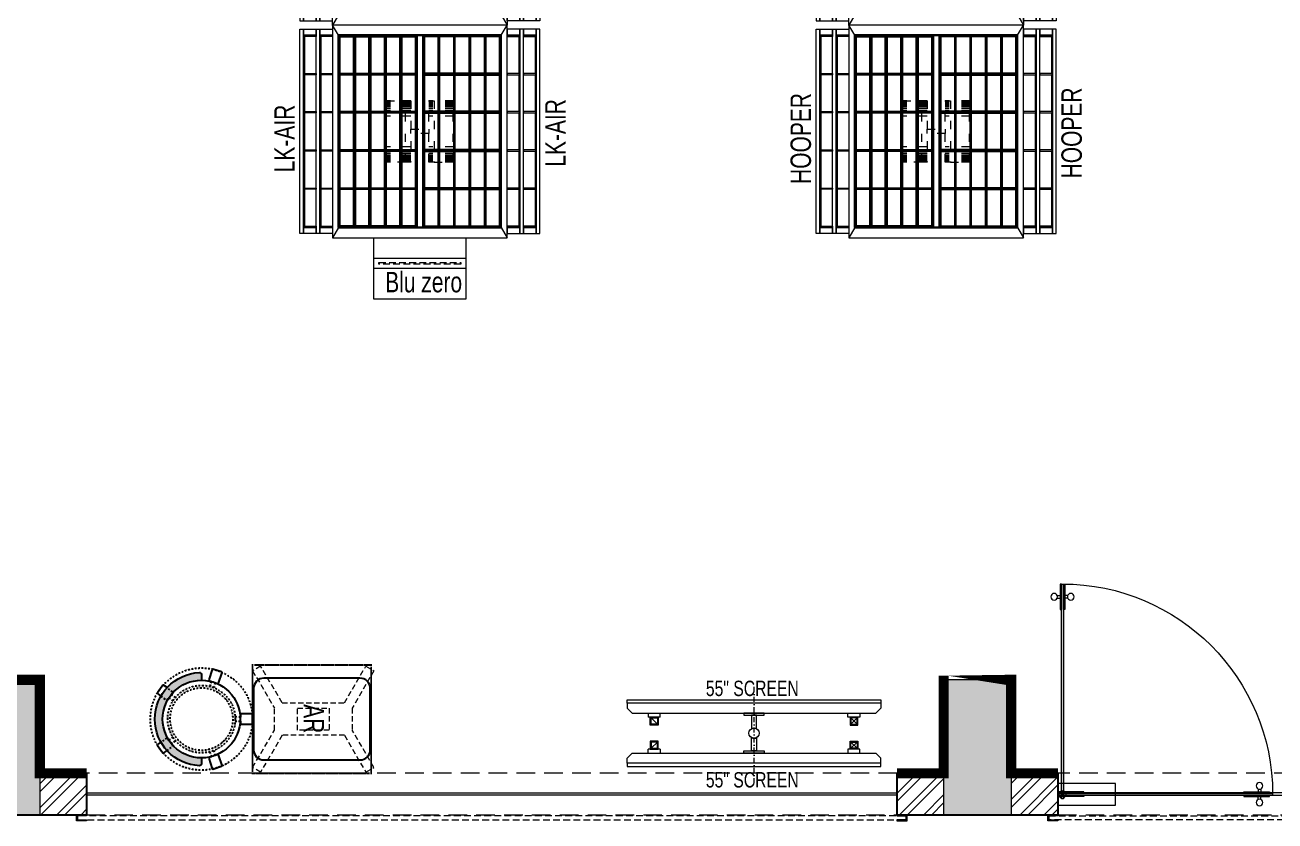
# Model space of a CAD drawing. Header units: feet. Extents: x 2963186 to 2977669, y -5470406 to -5462756.
# Drawn here: x 2968067 to 2974179, y -5470406 to -5466514 of the extents above; entities that cross this region are included whole.
import ezdxf

# ---------------------------------------------------------------- set-up
doc = ezdxf.new("R2010")
doc.units = ezdxf.units.FT
doc.header["$LTSCALE"] = 33
doc.header["$MEASUREMENT"] = 0
for name, pattern in [('a_p6_plan_L18$0$HIDDEN', [0.375, 0.25, -0.125]), ('ACAD_ISO03W100', [30, 12, -18]), ('D10_DASHED', [0.75, 0.5, -0.25]), ('DASHDOT2', [0.5, 0.25, -0.125, 0, -0.125]), ('DOT', [0.25, 0, -0.25]), ('HIDDEN2', [4.7624999999999975, 3.174999999999998, -1.587499999999999]), ('HIDDENX2', [0.75, 0.5, -0.25])]:
    doc.linetypes.add(name, pattern=pattern)
for name, color, linetype, lineweight in [('A-Glazing', 4, 'Continuous', 20), ('A-shutter', 8, 'Continuous', 18), ('beam', 90, 'Continuous', 9), ('Column', 243, 'Continuous', 9), ('Glazing', 141, 'Continuous', 15), ('HATCH', 9, 'Continuous', 9), ('LENS-DIM', 252, 'Continuous', 5), ('LENS-FURNITURE', 13, 'Continuous', 9), ('LENS-TEXT', 31, 'Continuous', 5), ('LENS_DIMENSION', 193, 'Continuous', 0), ('LK-EQPMT', 3, 'Continuous', 18), ('LK-FF&E FLOOR', 1, 'Continuous', 9), ('LK-IT', 3, 'Continuous', 18), ('LK-MIRROR', 133, 'Continuous', 13), ('LN-ELEVATION-1', 81, 'Continuous', 25), ('LN-ELEVATION-2', 103, 'Continuous', 20), ('LN-ELEVATION-3', 125, 'Continuous', 18), ('LN-ELEVATION-4', 145, 'Continuous', 13), ('LN-ELEVATION-5', 167, 'Continuous', 5), ('LN-HATCH', 251, 'Continuous', 0), ('PLANO-TXT', 252, 'Continuous', 5), ('rolling shutter', 1, 'Continuous', 5)]:
    doc.layers.add(name, color=color, linetype=linetype, lineweight=lineweight)
doc.layers.add('A-WALL', color=1, linetype='Continuous')
doc.styles.add('LK TXT', font='GILC____.TTF', dxfattribs={"height": 100})

# ---------------------------------------------------------------- blocks, each defined once
blk = doc.blocks.new('*U43')
at = {"layer": 'A-shutter', "color": 5, "ltscale": 10}
for points in [[(41037544.1744213, -1561539.224195756), (41037544.17442135, -1561544.224195756), (41037499.17442136, -1561544.224196196), (41037499.17442155, -1561564.224196195), (41037544.17442155, -1561564.224195763), (41037544.17442159, -1561569.224195756), (41037494.1744216, -1561569.22419624), (41037494.1744213, -1561539.22419624)], [(41041277.97442129, -1561539.224195756), (41041277.97442124, -1561544.224195756), (41041322.97442125, -1561544.224196196), (41041322.97442105, -1561564.224196195), (41041277.97442105, -1561564.224195763), (41041277.97442099, -1561569.224195756), (41041327.974421, -1561569.22419624), (41041327.97442129, -1561539.22419624)]]:
    blk.add_lwpolyline(points, close=True, dxfattribs=at)
at = {"layer": 'A-shutter', "color": 5, "linetype": 'HIDDENX2', "ltscale": 2}
blk.add_lwpolyline([(41037499.17442116, -1561544.224196389), (41037499.17442136, -1561564.224196389), (41041322.97442125, -1561564.224191636), (41041322.97442105, -1561544.224191635)], close=True, dxfattribs=at)
blk = doc.blocks.new('*U44')
at = {"layer": 'A-shutter', "color": 5, "ltscale": 10}
for points in [[(41037315.5744213, -1561539.224195756), (41037315.57442135, -1561544.224195756), (41037270.57442135, -1561544.224196196), (41037270.57442155, -1561564.224196195), (41037315.57442155, -1561564.224195763), (41037315.57442158, -1561569.224195756), (41037265.57442159, -1561569.22419624), (41037265.57442129, -1561539.22419624)], [(41041277.97442129, -1561539.224195756), (41041277.97442124, -1561544.224195756), (41041322.97442125, -1561544.224196196), (41041322.97442105, -1561564.224196195), (41041277.97442105, -1561564.224195763), (41041277.97442099, -1561569.224195756), (41041327.974421, -1561569.22419624), (41041327.97442129, -1561539.22419624)]]:
    blk.add_lwpolyline(points, close=True, dxfattribs=at)
at = {"layer": 'A-shutter', "color": 5, "linetype": 'HIDDENX2', "ltscale": 2}
blk.add_lwpolyline([(41037270.57442116, -1561544.224196389), (41037270.57442135, -1561564.224196389), (41041322.97442125, -1561564.224191636), (41041322.97442105, -1561544.224191635)], close=True, dxfattribs=at)
blk = doc.blocks.new('A$Ccaeba2c0')
at = {"layer": 'Column'}
h = blk.add_hatch(color=8, dxfattribs=at)
h.dxf.hatch_style = 1
h.paths.add_polyline_path([(0, 431.7999999998137), (-254, 431.7999999998137), (-254, 0), (0, 0)])
h.paths.add_polyline_path([(0, 4064.000000003725), (-228.5999999996275, 4064.000000003725), (-228.5999999996275, 3581.400000004098), (0, 3581.400000004098)])
h.paths.add_polyline_path([(0, 7620), (-228.5999999996275, 7620), (-228.5999999996275, 7086.600000004285), (0, 7086.600000004285)])
h.paths.add_polyline_path([(-4648.200000000186, 7620), (-4978.399999999441, 7620), (-4978.399999999441, 6985.000000003726), (-4648.200000000186, 6985.000000003726)])
h.paths.add_polyline_path([(-9397.999999999534, 7620), (-9728.200000000184, 7620), (-9728.200000000184, 6985), (-9398, 6985)])
h.paths.add_polyline_path([(-14173.20000000018, 7620), (-14452.59999999963, 7620), (-14452.59999999963, 7086.599999999627), (-14173.20000000018, 7086.599999999627)])
h.paths.add_polyline_path([(-14173.20000000018, 4089.399999999441), (-14452.59999999963, 4089.399999999441), (-14452.59999999963, 3606.799999999814), (-14173.20000000018, 3606.799999999814)])
h.paths.add_polyline_path([(-14020.79999999981, 203.2000000001862), (-14249.39999999897, 203.2000000001862), (-14249.39999999944, 433.2000000001862), (-14452.59999999963, 433.2000000001862), (-14452.59999999963, 0), (-14020.79999999981, 0)])
h.paths.add_polyline_path([(-9499.599999999627, 660.3999999994412), (-9829.799999999814, 660.3999999994412), (-9829.799999999814, 0), (-9499.599999999627, 0)])
h.paths.add_polyline_path([(-4749.799999999813, 660.3999999994412), (-5080, 660.3999999994412), (-5080, 0), (-4749.799999999348, 0)])
at = {"layer": 'LN-HATCH'}
h = blk.add_hatch(dxfattribs=at)
h.set_pattern_fill('ANSI32', color=256, scale=222)
h.set_pattern_definition([(45, (-2980819.117642397, 5460944.152229796), (-58.86663953378008, 58.86663953378008), []), (45, (-2980779.873216107, 5460944.152229796), (-58.86663953378008, 58.86663953378008), [])])
h.paths.add_polyline_path([(-9728.200000000184, 7620), (-14173.20000000018, 7620), (-14173.20000000018, 7391.399999999442), (-9728.200000000184, 7391.399999999442)])
h.paths.add_polyline_path([(-4978.399999999441, 7620), (-9397.999999999534, 7620), (-9397.999999999534, 7391.399999999442), (-4978.399999999441, 7391.399999999442)])
h.paths.add_polyline_path([(-228.5999999996275, 7620), (-4648.200000000186, 7620), (-4648.200000000186, 7391.399999999442), (-228.5999999996275, 7391.399999999442)])
h.paths.add_polyline_path([(0, 7086.600000004285), (-152.3999999994412, 7086.600000004285), (-152.3999999994412, 4064.000000003725), (0, 4064.000000003725)])
h.paths.add_polyline_path([(0, 3581.400000004098), (-152.3999999994412, 3581.400000004098), (-152.3999999994412, 2717.799999999814), (0, 2717.799999999814)])
h.paths.add_polyline_path([(-14249.39999999944, 7086.599999999627), (-14452.59999999963, 7086.599999999627), (-14452.59999999963, 4089.399999999441), (-14249.39999999944, 4089.399999999441)])
h.paths.add_polyline_path([(-14249.39999999944, 3606.799999999814), (-14452.59999999963, 3606.799999999814), (-14452.59999999963, 2717.799999999814), (-14249.39999999944, 2717.799999999814)])
h.paths.add_polyline_path([(-9271, 203.2000000001862), (-9499.599999999627, 203.2000000001862), (-9499.599999999627, 0), (-9271, 0)])
h.paths.add_polyline_path([(-9829.799999999814, 203.2000000001862), (-10033, 203.2000000001862), (-10033, 0), (-9829.799999999814, 0)])
h.paths.add_polyline_path([(-4521.200000000186, 203.2000000001862), (-4749.799999999348, 203.2000000001862), (-4749.799999999348, 0), (-4521.200000000186, 0)])
h.paths.add_polyline_path([(-5080, 203.2000000001862), (-5308.599999999628, 203.2000000001862), (-5308.599999999628, 0), (-5080, 0)])
h.paths.add_polyline_path([(-558.7999999998137, 203.2000000001862), (-787.3999999994412, 203.2000000001862), (-787.3999999994412, 0), (-558.7999999998137, 0)])
at = {"layer": 'A-WALL'}
for p, q in [((-9499.599999999627, 203.2000000001862), (-9271, 203.2000000001862)), ((-9271, 203.2000000001862), (-9271, 0)), ((-5308.599999999628, 203.2000000001862), (-5308.599999999628, 0)), ((-5308.599999999628, 203.2000000001862), (-5079.999999999069, 203.2000000001862)), ((-4749.799999998883, 203.2000000001862), (-4521.200000000186, 203.2000000001862)), ((-4521.200000000186, 203.2000000001862), (-4521.200000000186, 0)), ((-10033, 0), (-9271, 0)), ((-5308.599999999628, 0), (-4521.200000000186, 0))]:
    blk.add_line(p, q, dxfattribs=at)
at = {"layer": 'beam', "linetype": 'a_p6_plan_L18$0$HIDDEN', "lineweight": 5, "ltscale": 11}
for points in [[(-5308.599999999628, 203.2000000001862), (-9271, 203.2000000001862), (-9271, 0), (-5308.599999999628, 0)], [(-787.3999999994412, 203.2000000001862), (-4521.200000000186, 203.2000000001862), (-4521.200000000186, 0), (-787.3999999994412, 0)]]:
    blk.add_lwpolyline(points, close=True, dxfattribs=at)
at = {"layer": 'Column'}
for p, q in [((-9829.799999999814, 660.3999999994412), (-9499.599999999627, 660.3999999994412)), ((-9499.599999999627, 660.3999999994412), (-9499.599999999627, 0)), ((-5080, 660.3999999994412), (-5080, 0)), ((-4749.799999999813, 660.3999999994412), (-5080, 660.3999999994412)), ((-4749.799999999813, 660.3999999994412), (-4749.799999999348, 0))]:
    blk.add_line(p, q, dxfattribs=at)
at = {"layer": 'rolling shutter', "color": 2}
blk.add_blockref('*U44', (-41046586.57442129, 1561539.224195756), dxfattribs=at)
at = {"layer": 'rolling shutter', "color": 2, "xscale": -1}
blk.add_blockref('*U43', (41036756.77442129, 1561539.224195756), dxfattribs=at)
blk = doc.blocks.new('Entrance Door')
at = {"layer": 'Glazing', "ltscale": 111}
blk.add_hatch(color=256, dxfattribs=at).paths.add_polyline_path([(17.99099473876413, -34.75129568565171), (17.99099471291993, -1235.012101864617), (29.99849322240334, -1235.012195329997), (29.99849322240334, -34.75138915103162)])
at = {"layer": 'Glazing'}
for p, q in [((29.99849322240334, -54.24734310340136), (17.99099473806563, -66.24716577748768)), ((1117.775263165938, -31.3346381203155), (1117.775025084265, -54.25531062064692)), ((1117.775263165938, -89.17729233740828), (1117.775025084265, -66.25661983713508)), ((1132.77213879826, -31.33470794110326), (1132.771900715655, -54.25546639628009)), ((1132.77213879826, -89.17722251662055), (1132.771900715655, -66.2564640614437))]:
    blk.add_line(p, q, dxfattribs=at)
at = {"layer": 'Glazing', "ltscale": 44}
for p, q in [((-4.928852527402341, -1171.275461689627), (17.99181997287087, -1171.2756997713)), ((-4.928782706614583, -1156.278586057422), (17.99197574856225, -1156.278824140027)), ((52.91827064182143, -1156.278586057422), (29.99751218652818, -1156.278824140027)), ((52.9183404626092, -1171.275461689627), (29.99766796233598, -1171.2756997713))]:
    blk.add_line(p, q, dxfattribs=at)
at = {"layer": 'Glazing'}
for points in [[(319.9964879566105, -120.4965872626635), (-0.0010125414701179, -120.4940636975807), (0, 0), (319.9975004981971, -0.0025235651992261)], [(-0.0005530033959076, -66.24703149788547), (142.4697654945776, -66.24851136631332), (142.4696876067901, -73.7469491820084), (-0.0006308857118711, -73.74493611505022)], [(-0.000459537957795, -54.24703149817651), (142.4698589600157, -54.24851136654615), (142.4699368478032, -46.75007355085108), (-0.0003816557582468, -46.74912688095355)], [(1180.761804669629, -66.25596487795701), (1038.291486171656, -66.25448500947095), (1038.291408283869, -73.75292282516602), (1180.76172678743, -73.75386949512176)], [(1180.761898134951, -54.25596522906563), (1038.291579637094, -54.25448536057956), (1038.291657524765, -46.75604754488449), (1180.761976017267, -46.75806061184267)]]:
    blk.add_lwpolyline(points, close=True, dxfattribs=at)
at = {"layer": 'Glazing', "ltscale": 222}
blk.add_lwpolyline([(-1.50121477281209, -66.24702211975818), (1198.759591404232, -66.24725445284275), (1198.75968486967, -54.247254453192), (-1.501121307373978, -54.24702212004922)], close=True, dxfattribs=at)
at = {"layer": 'Glazing', "ltscale": 111}
blk.add_lwpolyline([(17.99099473876413, -34.75129568565171), (17.99099471291993, -1235.012101864617), (29.99849322240334, -1235.012195329997), (29.99849322240334, -34.75138915103162)], close=True, dxfattribs=at)
at = {"layer": 'Glazing', "ltscale": 44}
for points in [[(17.99247458123136, -1092.541783366585), (17.99099471291993, -1235.012101864617), (10.49255689710844, -1235.012023976829), (10.49456996412482, -1092.541705484386)], [(29.99701335385907, -1092.541783366585), (29.99849322240334, -1235.012101864617), (37.49693103798199, -1235.012023976829), (37.49491797096562, -1092.541705484386)]]:
    blk.add_lwpolyline(points, close=True, dxfattribs=at)
at = {"layer": 'Glazing'}
for centre, radius in [((1125.273782239877, -13.88121893891366), 18.99604246742586), ((23.99449473957066, -58.74634342861828), 19.75098521342749), ((1125.273782239877, -106.6307115188101), 18.99604246742586)]:
    blk.add_circle(centre, radius, dxfattribs=at)
at = {"layer": 'Glazing', "ltscale": 44}
for centre in [(-22.38227170880418, -1163.77694261563), (70.37175964389462, -1163.77694261563)]:
    blk.add_circle(centre, 18.99604246742586, dxfattribs=at)
at = {"layer": 'Glazing', "ltscale": 222}
blk.add_arc((23.99474398011808, -60.24725444044452), 1174.764894121221, 270, 359.9995537331821, dxfattribs=at)
blk = doc.blocks.new('55INCH')
at = {"layer": 'LK-EQPMT', "ltscale": 12}
for p, q in [((2111558.8162113, 1135690.450573809), (2111583.24744553, 1135690.450467438)), ((2111583.24744553, 1135690.450467438), (2111607.67857339, 1135666.019126837)), ((2111607.678786132, 1134473.881595297), (2111607.67857339, 1135666.019126837)), ((2111607.678233332, 1135587.915183341), (2111627.204219206, 1135587.915098327)), ((2111627.204219206, 1135587.915098327), (2111627.203964163, 1135529.337140705)), ((2111627.203964163, 1135529.337140705), (2111607.67797829, 1135529.337225719)), ((2111627.205367106, 1134610.5634114), (2111607.679381233, 1134610.563496414)), ((2111627.205367106, 1134610.5634114), (2111627.205112064, 1134551.985453778)), ((2111607.679126189, 1134551.985538793), (2111627.205112064, 1134551.985453778)), ((2111558.8162113, 1134449.45057381), (2111583.247445532, 1134449.450467438)), ((2111583.247445532, 1134449.450467438), (2111607.678786132, 1134473.881595297))]:
    blk.add_line(p, q, dxfattribs=at)
at = {"layer": 'LK-EQPMT'}
for p, q in [((2111661.614206139, 1135573.919317673), (2111631.027374502, 1135543.33275238)), ((2111661.614072967, 1135543.332619208), (2111631.027507674, 1135573.919450845)), ((2111661.615356252, 1134597.075782953), (2111631.028524615, 1134566.48921766))]:
    blk.add_line(p, q, dxfattribs=at)
at = {"layer": 'LK-EQPMT', "ltscale": 12}
blk.add_lwpolyline([(2111542.593620929, 1135690.450644441), (2111558.8162113, 1135690.450573809), (2111558.8162113, 1134449.45057381), (2111542.593620929, 1134449.450644441)], close=True, dxfattribs=at)
at = {"layer": 'LK-EQPMT'}
for points in [[(2111627.204187012, 1135577.742804799), (2111627.204020548, 1135539.509431718), (2111665.437393629, 1135539.509265254), (2111665.437560093, 1135577.742638335)], [(2111631.027507674, 1135573.919450845), (2111631.027374502, 1135543.33275238), (2111661.614072967, 1135543.332619208), (2111661.614206139, 1135573.919317673)], [(2111627.20517066, 1134562.665896998), (2111627.205337125, 1134600.89927008), (2111665.438710206, 1134600.899103615), (2111665.438543742, 1134562.665730534)], [(2111631.028524615, 1134566.48921766), (2111631.028657786, 1134597.075916125), (2111661.615356252, 1134597.075782953), (2111661.61522308, 1134566.489084489)]]:
    blk.add_lwpolyline(points, close=True, dxfattribs=at)
blk = doc.blocks.new('ffgd')
at = {"layer": 'LN-ELEVATION-4', "linetype": 'ACAD_ISO03W100', "ltscale": 0.1}
blk.add_lwpolyline([(0, 47.31184294237753), (0, -41.46233547315932), (-20, -41.46233547315932), (-20, 47.31184294237753)], close=True, dxfattribs=at)
at = {"layer": 'LN-ELEVATION-5', "linetype": 'ACAD_ISO03W100', "ltscale": 0.1}
for p, q in [((-159.8999999999068, 165.715584376594), (-159.8999999999068, 47.31184294237753)), ((-159.6999999997206, 165.715584376594), (-159.6999999997206, 47.31184294237753)), ((-159.3999999999068, 165.715584376594), (-159.3999999999068, 47.31184294237753)), ((-159, 165.715584376594), (-159, 47.31184294237753)), ((-158.5, 165.715584376594), (-158.5, 47.31184294237753)), ((-157.8999999999068, 165.715584376594), (-157.8999999999068, 47.31184294237753)), ((-157.1000000000931, 165.715584376594), (-157.1000000000931, 47.31184294237753)), ((-156.1000000000931, 165.715584376594), (-156.1000000000931, 47.31184294237753)), ((-154.1000000000931, 165.715584376594), (-154.1000000000931, 47.31184294237753)), ((-151.1000000000931, 165.715584376594), (-151.1000000000931, 47.31184294237753)), ((-146.1000000000931, 165.715584376594), (-146.1000000000931, 47.31184294237753)), ((-141.1000000000931, 165.715584376594), (-141.1000000000931, 47.31184294237753)), ((-135.1000000000931, 165.715584376594), (-135.1000000000931, 47.31184294237753)), ((-128.1000000000931, 165.715584376594), (-128.1000000000931, 47.31184294237753)), ((-120.1000000000931, 165.715584376594), (-120.1000000000931, 47.31184294237753)), ((-111.1000000000931, 165.715584376594), (-111.1000000000931, 47.31184294237753)), ((-102.1000000000931, 165.715584376594), (-102.1000000000931, 47.31184294237753)), ((-85, 165.715584376594), (-85, 47.31184294237753)), ((65, 165.715584376594), (65, 47.31184294237753)), ((82.10000000009315, 165.715584376594), (82.10000000009315, 47.31184294237753)), ((91.10000000009312, 165.715584376594), (91.10000000009312, 47.31184294237753)), ((100.1000000000931, 165.715584376594), (100.1000000000931, 47.31184294237753)), ((108.1000000000931, 165.715584376594), (108.1000000000931, 47.31184294237753)), ((115.1000000000931, 165.715584376594), (115.1000000000931, 47.31184294237753)), ((121.1000000000931, 165.715584376594), (121.1000000000931, 47.31184294237753)), ((126.1000000000931, 165.715584376594), (126.1000000000931, 47.31184294237753)), ((131.1000000000931, 165.715584376594), (131.1000000000931, 47.31184294237753)), ((134.1000000000931, 165.715584376594), (134.1000000000931, 47.31184294237753)), ((136.1000000000931, 165.715584376594), (136.1000000000931, 47.31184294237753)), ((137.1000000000931, 165.715584376594), (137.1000000000931, 47.31184294237753)), ((137.8999999999068, 165.715584376594), (137.8999999999068, 47.31184294237753)), ((138.5, 165.715584376594), (138.5, 47.31184294237753)), ((139, 165.715584376594), (139, 47.31184294237753)), ((139.3999999999067, 165.715584376594), (139.3999999999067, 47.31184294237753)), ((139.6999999997206, 165.715584376594), (139.6999999997206, 47.31184294237753)), ((139.8999999999068, 165.715584376594), (139.8999999999068, 47.31184294237753)), ((-159.8999999999068, -41.46233547315932), (-159.8999999999068, -159.8660769073758)), ((-159.6999999997206, -41.46233547315932), (-159.6999999997206, -159.8660769073758)), ((-159.3999999999068, -41.46233547315932), (-159.3999999999068, -159.8660769073758)), ((-159, -41.46233547315932), (-159, -159.8660769073758)), ((-158.5, -41.46233547315932), (-158.5, -159.8660769073758)), ((-157.8999999999068, -41.46233547315932), (-157.8999999999068, -159.8660769073758)), ((-157.1000000000931, -41.46233547315932), (-157.1000000000931, -159.8660769073758)), ((-156.1000000000931, -41.46233547315932), (-156.1000000000931, -159.8660769073758)), ((-154.1000000000931, -41.46233547315932), (-154.1000000000931, -159.8660769073758)), ((-151.1000000000931, -41.46233547315932), (-151.1000000000931, -159.8660769073758)), ((-146.1000000000931, -41.46233547315932), (-146.1000000000931, -159.8660769073758)), ((-141.1000000000931, -41.46233547315932), (-141.1000000000931, -159.8660769073758)), ((-135.1000000000931, -41.46233547315932), (-135.1000000000931, -159.8660769073758)), ((-128.1000000000931, -41.46233547315932), (-128.1000000000931, -159.8660769073758)), ((-120.1000000000931, -41.46233547315932), (-120.1000000000931, -159.8660769073758)), ((-111.1000000000931, -41.46233547315932), (-111.1000000000931, -159.8660769073758)), ((-102.1000000000931, -41.46233547315932), (-102.1000000000931, -159.8660769073758)), ((-85, -41.46233547315932), (-85, -159.8660769073758)), ((65, -41.46233547315932), (65, -159.8660769073758)), ((82.10000000009315, -41.46233547315932), (82.10000000009315, -159.8660769073758)), ((91.10000000009312, -41.46233547315932), (91.10000000009312, -159.8660769073758)), ((100.1000000000931, -41.46233547315932), (100.1000000000931, -159.8660769073758)), ((108.1000000000931, -41.46233547315932), (108.1000000000931, -159.8660769073758)), ((115.1000000000931, -41.46233547315932), (115.1000000000931, -159.8660769073758)), ((121.1000000000931, -41.46233547315932), (121.1000000000931, -159.8660769073758)), ((126.1000000000931, -41.46233547315932), (126.1000000000931, -159.8660769073758)), ((131.1000000000931, -41.46233547315932), (131.1000000000931, -159.8660769073758)), ((134.1000000000931, -41.46233547315932), (134.1000000000931, -159.8660769073758)), ((136.1000000000931, -41.46233547315932), (136.1000000000931, -159.8660769073758)), ((137.1000000000931, -41.46233547315932), (137.1000000000931, -159.8660769073758)), ((137.8999999999068, -41.46233547315932), (137.8999999999068, -159.8660769073758)), ((138.5, -41.46233547315932), (138.5, -159.8660769073758)), ((139, -41.46233547315932), (139, -159.8660769073758)), ((139.3999999999067, -41.46233547315932), (139.3999999999067, -159.8660769073758)), ((139.6999999997206, -41.46233547315932), (139.6999999997206, -159.8660769073758)), ((139.8999999999068, -41.46233547315932), (139.8999999999068, -159.8660769073758))]:
    blk.add_line(p, q, dxfattribs=at)
for points in [[(140, 72.9897628070321), (140, 165.715584376594), (-160, 165.715584376594), (-160, 72.9897628070321)], [(140, -67.14025533781387), (140, -159.8660769073758), (-160, -159.8660769073758), (-160, -67.14025533781387)]]:
    blk.add_lwpolyline(points, dxfattribs=at)
for points in [[(140, 72.9897628070321), (140, 47.31184294237753), (-160, 47.31184294237753), (-160, 72.9897628070321)], [(140, -41.46233547315932), (140, -67.14025533781387), (-160, -67.14025533781387), (-160, -41.46233547315932)]]:
    blk.add_lwpolyline(points, close=True, dxfattribs=at)
blk = doc.blocks.new('EURO 1040 x 1175')
at = {"layer": 'LN-ELEVATION-1'}
for points in [[(-470, -327.434990927577), (470, -327.434990927577), (470, 467.5650090724229), (-470, 467.5650090724229)], [(-470, 85.06500907242298), (470, 85.06500907242298), (470, 467.5650090724229), (-470, 467.5650090724229)], [(-283.2000000029802, 85.06500907242298), (-277.2000000029802, 85.06500907242298), (-277.2000000029802, 467.5650090724229), (-283.2000000029802, 467.5650090724229)], [(-96.40000000596046, 85.06500907242298), (-90.40000000596045, 85.06500907242298), (-90.40000000596045, 467.5650090724229), (-96.40000000596046, 467.5650090724229)], [(90.3999999910593, 85.06500907242298), (96.3999999910593, 85.06500907242298), (96.3999999910593, 467.5650090724229), (90.3999999910593, 467.5650090724229)], [(277.1999999880791, 85.06500907242298), (283.1999999880791, 85.06500907242298), (283.1999999880791, 467.5650090724229), (277.1999999880791, 467.5650090724229)], [(-470.0000000149008, 386.565009072423), (-283.2000000029802, 386.565009072423), (-283.2000000029802, 392.565009072423), (-470.0000000149008, 392.565009072423)], [(-277.2000000178814, 386.565009072423), (-96.40000000596046, 386.565009072423), (-96.40000000596046, 392.565009072423), (-277.2000000178814, 392.565009072423)], [(-90.40000002086165, 386.565009072423), (90.3999999910593, 386.565009072423), (90.3999999910593, 392.565009072423), (-90.40000002086165, 392.565009072423)], [(96.39999997615817, 386.565009072423), (277.1999999880791, 386.565009072423), (277.1999999880791, 392.565009072423), (96.39999997615817, 392.565009072423)], [(283.1999999880791, 386.565009072423), (470, 386.565009072423), (470, 392.565009072423), (283.1999999880791, 392.565009072423)], [(-470.0000000149008, 311.190009072423), (-283.2000000029802, 311.190009072423), (-283.2000000029802, 317.190009072423), (-470.0000000149008, 317.190009072423)], [(-277.2000000178814, 311.190009072423), (-96.40000000596046, 311.190009072423), (-96.40000000596046, 317.190009072423), (-277.2000000178814, 317.190009072423)], [(-90.40000002086165, 311.190009072423), (90.3999999910593, 311.190009072423), (90.3999999910593, 317.190009072423), (-90.40000002086165, 317.190009072423)], [(96.39999997615817, 311.190009072423), (277.1999999880791, 311.190009072423), (277.1999999880791, 317.190009072423), (96.39999997615817, 317.190009072423)], [(283.1999999880791, 311.190009072423), (470, 311.190009072423), (470, 317.190009072423), (283.1999999880791, 317.190009072423)], [(-470.0000000149008, 235.815009072423), (-283.2000000029802, 235.815009072423), (-283.2000000029802, 241.815009072423), (-470.0000000149008, 241.815009072423)], [(-277.2000000178814, 235.815009072423), (-96.40000000596046, 235.815009072423), (-96.40000000596046, 241.815009072423), (-277.2000000178814, 241.815009072423)], [(-90.40000002086165, 235.815009072423), (90.3999999910593, 235.815009072423), (90.3999999910593, 241.815009072423), (-90.40000002086165, 241.815009072423)], [(96.39999997615817, 235.815009072423), (277.1999999880791, 235.815009072423), (277.1999999880791, 241.815009072423), (96.39999997615817, 241.815009072423)], [(283.1999999880791, 235.815009072423), (470, 235.815009072423), (470, 241.815009072423), (283.1999999880791, 241.815009072423)], [(-470.0000000149008, 160.440009072423), (-283.2000000029802, 160.440009072423), (-283.2000000029802, 166.440009072423), (-470.0000000149008, 166.440009072423)], [(-277.2000000178814, 160.440009072423), (-96.40000000596046, 160.440009072423), (-96.40000000596046, 166.440009072423), (-277.2000000178814, 166.440009072423)], [(-90.40000002086165, 160.440009072423), (90.3999999910593, 160.440009072423), (90.3999999910593, 166.440009072423), (-90.40000002086165, 166.440009072423)], [(96.39999997615817, 160.440009072423), (277.1999999880791, 160.440009072423), (277.1999999880791, 166.440009072423), (96.39999997615817, 166.440009072423)], [(283.1999999880791, 160.440009072423), (470, 160.440009072423), (470, 166.440009072423), (283.1999999880791, 166.440009072423)], [(-470, 85.06500907242298), (470, 85.06500907242298), (470, 55.06500907242298), (-470, 55.06500907242298)], [(-470, 55.06500907242298), (470, 55.06500907242298), (470, -327.434990927577), (-470, -327.434990927577)], [(-283.2000000029802, 55.06500907242298), (-277.2000000029802, 55.06500907242298), (-277.2000000029802, -327.434990927577), (-283.2000000029802, -327.434990927577)], [(-96.40000000596046, 55.06500907242298), (-90.40000000596045, 55.06500907242298), (-90.40000000596045, -327.434990927577), (-96.40000000596046, -327.434990927577)], [(90.3999999910593, 55.06500907242298), (96.3999999910593, 55.06500907242298), (96.3999999910593, -327.434990927577), (90.3999999910593, -327.434990927577)], [(277.1999999880791, 55.06500907242298), (283.1999999880791, 55.06500907242298), (283.1999999880791, -327.434990927577), (277.1999999880791, -327.434990927577)], [(-470.0000000149008, -20.30999092757702), (-283.2000000029802, -20.30999092757702), (-283.2000000029802, -26.30999092757702), (-470.0000000149008, -26.30999092757702)], [(-277.2000000178814, -20.30999092757702), (-96.40000000596046, -20.30999092757702), (-96.40000000596046, -26.30999092757702), (-277.2000000178814, -26.30999092757702)], [(-90.40000002086165, -20.30999092757702), (90.3999999910593, -20.30999092757702), (90.3999999910593, -26.30999092757702), (-90.40000002086165, -26.30999092757702)], [(96.39999997615817, -20.30999092757702), (277.1999999880791, -20.30999092757702), (277.1999999880791, -26.30999092757702), (96.39999997615817, -26.30999092757702)], [(283.1999999880791, -20.30999092757702), (470, -20.30999092757702), (470, -26.30999092757702), (283.1999999880791, -26.30999092757702)], [(-470.0000000149008, -95.68499092757702), (-283.2000000029802, -95.68499092757702), (-283.2000000029802, -101.684990927577), (-470.0000000149008, -101.684990927577)], [(-277.2000000178814, -95.68499092757702), (-96.40000000596046, -95.68499092757702), (-96.40000000596046, -101.684990927577), (-277.2000000178814, -101.684990927577)], [(-90.40000002086165, -95.68499092757702), (90.3999999910593, -95.68499092757702), (90.3999999910593, -101.684990927577), (-90.40000002086165, -101.684990927577)], [(96.39999997615817, -95.68499092757702), (277.1999999880791, -95.68499092757702), (277.1999999880791, -101.684990927577), (96.39999997615817, -101.684990927577)], [(283.1999999880791, -95.68499092757702), (470, -95.68499092757702), (470, -101.684990927577), (283.1999999880791, -101.684990927577)], [(-470.0000000149008, -171.059990927577), (-283.2000000029802, -171.059990927577), (-283.2000000029802, -177.059990927577), (-470.0000000149008, -177.059990927577)], [(-277.2000000178814, -171.059990927577), (-96.40000000596046, -171.059990927577), (-96.40000000596046, -177.059990927577), (-277.2000000178814, -177.059990927577)], [(-90.40000002086165, -171.059990927577), (90.3999999910593, -171.059990927577), (90.3999999910593, -177.059990927577), (-90.40000002086165, -177.059990927577)], [(96.39999997615817, -171.059990927577), (277.1999999880791, -171.059990927577), (277.1999999880791, -177.059990927577), (96.39999997615817, -177.059990927577)], [(283.1999999880791, -171.059990927577), (470, -171.059990927577), (470, -177.059990927577), (283.1999999880791, -177.059990927577)], [(-470.0000000149008, -246.434990927577), (-283.2000000029802, -246.434990927577), (-283.2000000029802, -252.434990927577), (-470.0000000149008, -252.434990927577)], [(-277.2000000178814, -246.434990927577), (-96.40000000596046, -246.434990927577), (-96.40000000596046, -252.434990927577), (-277.2000000178814, -252.434990927577)], [(-90.40000002086165, -246.434990927577), (90.3999999910593, -246.434990927577), (90.3999999910593, -252.434990927577), (-90.40000002086165, -252.434990927577)], [(96.39999997615817, -246.434990927577), (277.1999999880791, -246.434990927577), (277.1999999880791, -252.434990927577), (96.39999997615817, -252.434990927577)], [(283.1999999880791, -246.434990927577), (470, -246.434990927577), (470, -252.434990927577), (283.1999999880791, -252.434990927577)]]:
    blk.add_lwpolyline(points, close=True, dxfattribs=at)
for points in [[(-283.2000000029802, 461.5650090724228), (-464, 461.5650090724228), (-464, 317.190009072423)], [(-96.40000000596046, 461.5650090724228), (-277.2000000029802, 461.5650090724228)], [(90.3999999910593, 461.5650090724228), (-90.40000000596045, 461.5650090724228)], [(277.1999999880791, 461.5650090724228), (96.3999999910593, 461.5650090724228)], [(464, 317.190009072423), (464, 461.5650090724228), (283.1999999880791, 461.5650090724228)], [(-464, 311.190009072423), (-464, 241.815009072423)], [(464, 241.815009072423), (464, 311.190009072423)], [(-464, 235.815009072423), (-464, 166.440009072423)], [(464, 166.440009072423), (464, 235.815009072423)], [(-464, 160.440009072423), (-464, 91.06500907242297), (-283.2000000029802, 91.06500907242297)], [(283.1999999880791, 91.06500907242297), (464, 91.06500907242297), (464, 160.440009072423)], [(-277.2000000029802, 91.06500907242297), (-96.40000000596046, 91.06500907242297)], [(-90.40000000596045, 91.06500907242297), (90.3999999910593, 91.06500907242297)], [(96.3999999910593, 91.06500907242297), (277.1999999880791, 91.06500907242297)], [(-464, -20.30999092757702), (-464, 49.06500907242298), (-283.2000000029802, 49.06500907242298)], [(-277.2000000029802, 49.06500907242298), (-96.40000000596046, 49.06500907242298)], [(-90.40000000596045, 49.06500907242298), (90.3999999910593, 49.06500907242298)], [(96.3999999910593, 49.06500907242298), (277.1999999880791, 49.06500907242298)], [(283.1999999880791, 49.06500907242298), (464, 49.06500907242298), (464, -20.30999092757702)], [(-464, -95.68499092757702), (-464, -26.30999092757702)], [(464, -26.30999092757702), (464, -95.68499092757702)], [(-464, -171.059990927577), (-464, -101.684990927577)], [(464, -101.684990927577), (464, -171.059990927577)], [(-283.2000000029802, -321.434990927577), (-464, -321.434990927577), (-464, -177.059990927577)], [(464, -177.059990927577), (464, -321.434990927577), (283.1999999880791, -321.434990927577)], [(-96.40000000596046, -321.434990927577), (-277.2000000029802, -321.434990927577)], [(90.3999999910593, -321.434990927577), (-90.40000000596045, -321.434990927577)], [(277.1999999880791, -321.434990927577), (96.3999999910593, -321.434990927577)]]:
    blk.add_lwpolyline(points, dxfattribs=at)
at = {"layer": 'LN-ELEVATION-2'}
blk.add_lwpolyline([(-520, -357.434990927577), (520, -357.434990927577), (520, 497.5650090724228), (-520, 497.5650090724228)], close=True, dxfattribs=at)
for points in [[(-470, 467.5650090724229), (-520, 497.5650090724228)], [(470, 467.5650090724229), (520, 497.5650090724228)], [(-470, -327.434990927577), (-520, -357.434990927577)], [(470, -327.434990927577), (520, -357.434990927577)]]:
    blk.add_lwpolyline(points, dxfattribs=at)
at = {"layer": 'LN-ELEVATION-3'}
for points in [[(-500, 559.5650090724229), (500, 559.5650090724229), (500, 577.5650090724228), (-500, 577.5650090724228)], [(-500, 497.5650090724228), (-470, 497.5650090724228), (-470, 559.5650090724229), (-500, 559.5650090724229)], [(470, 497.5650090724228), (500, 497.5650090724228), (500, 559.5650090724229), (470, 559.5650090724229)], [(-500, -357.434990927577), (-470, -357.434990927577), (-470, -419.434990927577), (-500, -419.434990927577)], [(470, -357.434990927577), (500, -357.434990927577), (500, -419.434990927577), (470, -419.434990927577)], [(-500, -419.434990927577), (500, -419.434990927577), (500, -437.4349909275768), (-500, -437.4349909275768)]]:
    blk.add_lwpolyline(points, close=True, dxfattribs=at)
at = {"layer": 'LN-ELEVATION-4'}
for points in [[(-500, 639.5650090724228), (500, 639.5650090724228), (500, 657.565009072423), (-500, 657.565009072423)], [(-500, 577.5650090724228), (-470, 577.5650090724228), (-470, 639.5650090724228), (-500, 639.5650090724228)], [(470, 577.5650090724228), (500, 577.5650090724228), (500, 639.5650090724228), (470, 639.5650090724228)], [(-470, 497.5650090724228), (-464, 497.5650090724228), (-464, 559.5650090724229), (-470, 559.5650090724229)], [(-464, 553.565009072423), (-283.2000000029802, 553.565009072423), (-283.2000000029802, 559.5650090724229), (-464, 559.5650090724229)], [(-283.2000000029802, 497.5650090724228), (-277.2000000029802, 497.5650090724228), (-277.2000000029802, 559.5650090724229), (-283.2000000029802, 559.5650090724229)], [(-277.2000000029802, 553.565009072423), (-96.40000000596046, 553.565009072423), (-96.40000000596046, 559.5650090724229), (-277.2000000029802, 559.5650090724229)], [(-96.40000000596046, 497.5650090724228), (-90.40000000596045, 497.5650090724228), (-90.40000000596045, 559.5650090724229), (-96.40000000596046, 559.5650090724229)], [(-90.40000000596045, 553.565009072423), (90.3999999910593, 553.565009072423), (90.3999999910593, 559.5650090724229), (-90.40000000596045, 559.5650090724229)], [(90.3999999910593, 497.5650090724228), (96.3999999910593, 497.5650090724228), (96.3999999910593, 559.5650090724229), (90.3999999910593, 559.5650090724229)], [(96.3999999910593, 553.565009072423), (277.1999999880791, 553.565009072423), (277.1999999880791, 559.5650090724229), (96.3999999910593, 559.5650090724229)], [(277.1999999880791, 497.5650090724228), (283.1999999880791, 497.5650090724228), (283.1999999880791, 559.5650090724229), (277.1999999880791, 559.5650090724229)], [(283.1999999880791, 553.565009072423), (463.9999999850988, 553.565009072423), (463.9999999850988, 559.5650090724229), (283.1999999880791, 559.5650090724229)], [(464, 497.5650090724228), (470, 497.5650090724228), (470, 559.5650090724229), (464, 559.5650090724229)], [(-470, -357.434990927577), (-464, -357.434990927577), (-464, -419.434990927577), (-470, -419.434990927577)], [(-283.2000000029802, -357.434990927577), (-277.2000000029802, -357.434990927577), (-277.2000000029802, -419.434990927577), (-283.2000000029802, -419.434990927577)], [(-96.40000000596046, -357.434990927577), (-90.40000000596045, -357.434990927577), (-90.40000000596045, -419.434990927577), (-96.40000000596046, -419.434990927577)], [(90.3999999910593, -357.434990927577), (96.3999999910593, -357.434990927577), (96.3999999910593, -419.434990927577), (90.3999999910593, -419.434990927577)], [(277.1999999880791, -357.434990927577), (283.1999999880791, -357.434990927577), (283.1999999880791, -419.434990927577), (277.1999999880791, -419.434990927577)], [(464, -357.434990927577), (470, -357.434990927577), (470, -419.434990927577), (464, -419.434990927577)], [(-464, -413.4349909275768), (-283.2000000029802, -413.4349909275768), (-283.2000000029802, -419.434990927577), (-464, -419.434990927577)], [(-277.2000000029802, -413.4349909275768), (-96.40000000596046, -413.4349909275768), (-96.40000000596046, -419.434990927577), (-277.2000000029802, -419.434990927577)], [(-90.40000000596045, -413.4349909275768), (90.3999999910593, -413.4349909275768), (90.3999999910593, -419.434990927577), (-90.40000000596045, -419.434990927577)], [(96.3999999910593, -413.4349909275768), (277.1999999880791, -413.4349909275768), (277.1999999880791, -419.434990927577), (96.3999999910593, -419.434990927577)], [(283.1999999880791, -413.4349909275768), (463.9999999850988, -413.4349909275768), (463.9999999850988, -419.434990927577), (283.1999999880791, -419.434990927577)], [(-500, -437.4349909275768), (-470, -437.4349909275768), (-470, -499.4349909275769), (-500, -499.4349909275769)], [(470, -437.4349909275768), (500, -437.4349909275768), (500, -499.4349909275769), (470, -499.4349909275769)], [(-500, -499.4349909275769), (500, -499.4349909275769), (500, -517.434990927577), (-500, -517.434990927577)]]:
    blk.add_lwpolyline(points, close=True, dxfattribs=at)
at = {"layer": 'LN-ELEVATION-5'}
for points in [[(-470, 577.5650090724228), (-464, 577.5650090724228), (-464, 639.5650090724228), (-470, 639.5650090724228)], [(-464, 633.565009072423), (-283.2000000029802, 633.565009072423), (-283.2000000029802, 639.5650090724228), (-464, 639.5650090724228)], [(-283.2000000029802, 577.5650090724228), (-277.2000000029802, 577.5650090724228), (-277.2000000029802, 639.5650090724228), (-283.2000000029802, 639.5650090724228)], [(-277.2000000029802, 633.565009072423), (-96.40000000596046, 633.565009072423), (-96.40000000596046, 639.5650090724228), (-277.2000000029802, 639.5650090724228)], [(-96.40000000596046, 577.5650090724228), (-90.40000000596045, 577.5650090724228), (-90.40000000596045, 639.5650090724228), (-96.40000000596046, 639.5650090724228)], [(-90.40000000596045, 633.565009072423), (90.3999999910593, 633.565009072423), (90.3999999910593, 639.5650090724228), (-90.40000000596045, 639.5650090724228)], [(90.3999999910593, 577.5650090724228), (96.3999999910593, 577.5650090724228), (96.3999999910593, 639.5650090724228), (90.3999999910593, 639.5650090724228)], [(96.3999999910593, 633.565009072423), (277.1999999880791, 633.565009072423), (277.1999999880791, 639.5650090724228), (96.3999999910593, 639.5650090724228)], [(277.1999999880791, 577.5650090724228), (283.1999999880791, 577.5650090724228), (283.1999999880791, 639.5650090724228), (277.1999999880791, 639.5650090724228)], [(283.1999999880791, 633.565009072423), (463.9999999850988, 633.565009072423), (463.9999999850988, 639.5650090724228), (283.1999999880791, 639.5650090724228)], [(464, 577.5650090724228), (470, 577.5650090724228), (470, 639.5650090724228), (464, 639.5650090724228)], [(-470, -437.4349909275768), (-464, -437.4349909275768), (-464, -499.4349909275769), (-470, -499.4349909275769)], [(-283.2000000029802, -437.4349909275768), (-277.2000000029802, -437.4349909275768), (-277.2000000029802, -499.4349909275769), (-283.2000000029802, -499.4349909275769)], [(-96.40000000596046, -437.4349909275768), (-90.40000000596045, -437.4349909275768), (-90.40000000596045, -499.4349909275769), (-96.40000000596046, -499.4349909275769)], [(90.3999999910593, -437.4349909275768), (96.3999999910593, -437.4349909275768), (96.3999999910593, -499.4349909275769), (90.3999999910593, -499.4349909275769)], [(277.1999999880791, -437.4349909275768), (283.1999999880791, -437.4349909275768), (283.1999999880791, -499.4349909275769), (277.1999999880791, -499.4349909275769)], [(464, -437.4349909275768), (470, -437.4349909275768), (470, -499.4349909275769), (464, -499.4349909275769)], [(-464, -493.4349909275769), (-283.2000000029802, -493.4349909275769), (-283.2000000029802, -499.4349909275769), (-464, -499.4349909275769)], [(-277.2000000029802, -493.4349909275769), (-96.40000000596046, -493.4349909275769), (-96.40000000596046, -499.4349909275769), (-277.2000000029802, -499.4349909275769)], [(-90.40000000596045, -493.4349909275769), (90.3999999910593, -493.4349909275769), (90.3999999910593, -499.4349909275769), (-90.40000000596045, -499.4349909275769)], [(96.3999999910593, -493.4349909275769), (277.1999999880791, -493.4349909275769), (277.1999999880791, -499.4349909275769), (96.3999999910593, -499.4349909275769)], [(283.1999999880791, -493.4349909275769), (463.9999999850988, -493.4349909275769), (463.9999999850988, -499.4349909275769), (283.1999999880791, -499.4349909275769)]]:
    blk.add_lwpolyline(points, close=True, dxfattribs=at)
at = {"layer": 'LENS-DIM'}
blk.add_blockref('ffgd', (10, 67.14025533781387), dxfattribs=at)
blk = doc.blocks.new('AR')
at = {"layer": 'LN-ELEVATION-2', "linetype": 'DOT', "lineweight": 25}
blk.add_lwpolyline([(0, 13.41378593863919), (530, 13.41378593863919), (530, 593.4137859386392), (0, 593.4137859386392)], close=True, dxfattribs=at)
at = {"layer": 'LN-ELEVATION-2', "lineweight": 25}
blk.add_lwpolyline([(465, 68.22063546301797), (465, 538.2206354630179, 0.4142135623730951), (415, 588.2206354630177), (115, 588.2206354630177, 0.4142135623730951), (65, 538.2206354630179), (65, 68.22063546301797, 0.4142135623730951), (115, 18.22063546301797), (415, 18.22063546301797, 0.4142135623730951)], format="xyb", close=True, dxfattribs=at)
at = {"layer": 'LN-ELEVATION-4', "linetype": 'HIDDEN2', "ltscale": 0.25}
for points in [[(185.8456009030342, 448.8780772723258), (5.888936847448348, 554.0078910568263), (28.48512306064368, 593.350836840691), (211.0874861851335, 486.6754184374586)], [(344.154399111867, 448.8780772762837), (524.1110631600021, 554.0078910947777), (501.5148769393563, 593.3508368753828), (318.9125138223171, 486.6754184374586)], [(185.8456009030342, 144.472759603057), (185.8456009030342, 448.8780772723258)], [(211.0874861851335, 486.6754184376913), (318.9125138223171, 486.6754184376913)], [(344.154399111867, 448.8780772762837), (344.154399111867, 144.4727595990989)], [(185.8456009030342, 144.472759603057), (5.888936847448348, 39.34294581855647), (28.48512306064368, 3.46917659e-08), (211.0874861851335, 106.6754184379242)], [(344.154399111867, 144.4727595990989), (524.1110631600021, 39.34294578060508), (501.5148769393563, 0), (318.9125138223171, 106.6754184379242)], [(318.9125138223171, 106.6754184376914), (211.0874861851335, 106.6754184376914)]]:
    blk.add_lwpolyline(points, dxfattribs=at)
blk.add_lwpolyline([(210.8456009030342, 373.9866790841333), (319.154399111867, 373.9866790841333), (319.154399111867, 219.3641577917151), (210.8456009030342, 219.3641577917151)], close=True, dxfattribs=at)
blk = doc.blocks.new('DR STOOL')
at = {"layer": 'HATCH'}
h = blk.add_hatch(dxfattribs=at)
h.set_pattern_fill('ANSI36', color=250, angle=-90.00000000000001)
h.set_pattern_definition([(315, (-227.8099174643867, 917.3997257252777), (6.173926083235043, -1.683798022700468), [7.9375, -1.587499999999999, 0, -1.587499999999999])])
edge = h.paths.add_edge_path()
edge.add_line((-190.0000000041909, 4.511094e-10), (-218.6899174675346, 4.511094e-10))
edge.add_arc((-218.6899174670689, 9.120000000388245), 9.119999999940092, 177.6119845363388, 269.9999999996136, ccw=False)
edge.add_arc((-1.8626451e-09, 3.565219e-10), 228.000000002257, 2.3880154632688004, 177.6119845367313, ccw=False)
edge.add_arc((218.6899174633436, 9.120000000497384), 9.120000000051716, -90.00000000034493, 2.3880154629299, ccw=False)
edge.add_line((218.6899174633436, 4.511094e-10), (190, 4.511094e-10))
edge.add_arc((-1.8626451e-09, 4.511094e-10), 190.000000001979, -1.27e-14, 180)
at = {"layer": 'LN-ELEVATION-1', "color": 1, "ltscale": 100}
for p, q in [((-165.2704676063731, 189.0243927398114), (-165.9069543029182, 185.0820035930228)), ((-165.9069543029182, 185.0820035930228), (-153.8003208162263, 168.3135803133482)), ((-128.6221585394814, 215.4841044476634), (-165.2704676063731, 189.0243927398114)), ((-124.7228340068832, 214.8545704018979), (-128.6221585394814, 215.4841044476634)), ((-112.6981821293011, 198.1996966340157), (-124.7228340068832, 214.8545704018979)), ((124.7553772013634, 214.9803744515593), (112.5488144652918, 198.2845540212292)), ((128.7014972954057, 215.5933048763618), (124.7553772013634, 214.9803744515593)), ((128.7014972954057, 215.5933048763618), (124.7553772013634, 214.9803744515593)), ((165.1911288509145, 188.915192311113), (128.7014972954057, 215.5933048763618)), ((165.1911288509145, 188.915192311113), (128.7014972954057, 215.5933048763618)), ((153.6734594982117, 168.4294150282658), (165.7973639420234, 185.0121775862135)), ((165.7973639420234, 185.0121775862135), (165.1911288509145, 188.915192311113)), ((165.7973639420234, 185.0121775862135), (165.1911288509145, 188.915192311113)), ((-242.9550312487409, -52.24013893969095), (-244.7482102331705, -55.75945052818861)), ((-244.7482102331705, -55.75945052818861), (-230.7800458371639, -98.74904560100549)), ((-191.2928382232785, -35.45407700946089), (-242.9550312487409, -52.24013893969095)), ((-187.9259491492994, -37.1695928365807), (-191.2928382232785, -35.45407700946089)), ((-184.1424400564283, -48.81403796559607), (-187.9259491492994, -37.1695928365807)), ((188.0651108901948, -36.96233201187715), (184.0504167033359, -49.19388854173303)), ((191.3981811110861, -35.27656588272658), (188.0651108901948, -36.96233201187715)), ((243.0100176925771, -52.21682526778022), (191.3981811110861, -35.27656588272658)), ((230.715890809428, -98.7280946081737), (244.8123673382215, -55.78040257930116)), ((244.8123673382215, -55.78040257930116), (243.0100176925771, -52.21682526778022)), ((-230.7800458371639, -98.74904560100549), (-227.2218665438704, -100.5620286722478)), ((-227.2218665438704, -100.5620286722478), (-175.5596735184081, -83.7759667420105)), ((-173.8639617776498, -80.4479453730819), (-177.8421125086024, -68.2044548037811)), ((-175.5596735184081, -83.7759667420105), (-173.8639617776498, -80.4479453730819)), ((177.6922140880488, -68.56540505095472), (173.8739495249465, -80.1985000452405)), ((173.8739495249465, -80.1985000452405), (175.5794035866856, -83.5704969359358)), ((175.5794035866856, -83.5704969359358), (227.1912401677109, -100.5107563209894)), ((227.1912401677109, -100.5107563209894), (230.715890809428, -98.7280946081737)), ((-22.72193054761737, -190.2142363802995), (-25.39390889601782, -192.886214728569)), ((-25.39390889601782, -192.886214728569), (-25.39390889601782, -247.2070584567482)), ((-10.47823652112856, -190.2142363802995), (-22.72193054761737, -190.2142363802995)), ((22.78362171910703, -190.2142363802995), (9.910054048988968, -190.2142363802995)), ((25.42475448176265, -192.8553691428751), (22.78362171910703, -190.2142363802995)), ((25.42475448176265, -247.1762128710543), (25.42475448176265, -192.8553691428751)), ((-25.39390889601782, -247.2070584567482), (-22.60096735274419, -250)), ((-22.60096735274419, -250), (22.60096735274419, -250)), ((22.60096735274419, -250), (25.42475448176265, -247.1762128710543))]:
    blk.add_line(p, q, dxfattribs=at)
at = {"layer": 'LN-ELEVATION-1', "linetype": 'DASHDOT2'}
for p, q in [((-92.92521573789418, 170.8129362839827), (-112.6981821293011, 198.1996966340157)), ((112.5488144652918, 198.2845540212292), (92.69529851106927, 171.1294289919315)), ((-153.8003208162263, 168.3135803133482), (-134.1093360339291, 141.0403694751003)), ((-134.1093360339291, 141.0403694751003), (-130.4219571123831, 140.4450534014686)), ((-130.4219571123831, 140.4450534014686), (-119.9844727469608, 147.9808124662595)), ((-119.9844727469608, 147.9808124662595), (-105.3687285655178, 126.9741353208374)), ((-103.4542870586738, 159.9154408004979), (-93.52748446213081, 167.0824927485227)), ((-88.15393704269081, 139.4771787207864), (-103.4542870586738, 159.9154408004979)), ((-93.52748446213081, 167.0824927485227), (-92.92521573789418, 170.8129362839827)), ((103.6608748426661, 159.8406005539291), (88.19885099539533, 139.4487815762331)), ((92.69529851106927, 171.1294289919315), (93.26858203159645, 167.4385604566923)), ((93.26858203159645, 167.4385604566923), (103.6608748426661, 159.8406005539291)), ((105.4096150295809, 126.94019481352), (120.1194891873747, 147.8074627162714)), ((120.1194891873747, 147.8074627162714), (130.0033113472163, 140.5812532722048)), ((130.0033113472163, 140.5812532722048), (133.7372852512635, 141.1612321265929)), ((133.7372852512635, 141.1612321265929), (153.6734594982117, 168.4294150282658)), ((-159.954806596972, -40.49024384317454), (-184.1424400564283, -48.81403796559607)), ((-177.8421125086024, -68.2044548037811), (-153.4148110738024, -60.73628028803068)), ((153.3006618716754, -61.02382378749462), (177.6922140880488, -68.56540505095472)), ((184.0504167033359, -49.19388854173303), (159.8786162491887, -40.79004861696012)), ((-10.92024635523557, -164.6382343793375), (-10.47823652112856, -190.2142363802995)), ((9.910054048988968, -190.2142363802995), (10.35584833659231, -164.674698740353))]:
    blk.add_line(p, q, dxfattribs=at)
at = {"layer": 'LN-ELEVATION-1', "color": 1, "ltscale": 100}
blk.add_lwpolyline([(-190.0000000023283, 0), (-218.6899174656719, 0, -0.4264743413925903), (-227.8019973598421, 9.5, -0.959166304662544), (227.8019973593764, 9.5, -0.4264743413925903), (218.6899174647406, 0), (190.0000000013969, 0)], format="xyb", dxfattribs=at)
at = {"layer": 'LN-ELEVATION-1', "linetype": 'DASHDOT2'}
for radius in [250, 165, 153]:
    blk.add_circle((0, 0), radius, dxfattribs=at)
at = {"layer": 'LN-ELEVATION-1', "color": 1, "ltscale": 100}
blk.add_circle((0, 0), 190, dxfattribs=at)
blk = doc.blocks.new('BLUE ZERO')
at = {"layer": 'LENS-FURNITURE', "ltscale": 0.5}
for points in [[(86206.6987006863, 120883.4167564928), (86206.6987006863, 120433.4167564928), (85906.69870068633, 120433.4167564928), (85906.69870068633, 120883.4167564928)], [(86106.6987006863, 120883.4167564928), (86106.6987006863, 120433.4167564928), (86056.69870068633, 120433.4167564928), (86056.69870068633, 120883.4167564928)]]:
    blk.add_lwpolyline(points, close=True, dxfattribs=at)
at = {"layer": 'LENS-FURNITURE', "linetype": 'D10_DASHED', "ltscale": 2}
blk.add_lwpolyline([(86085.69870068633, 120858.4167564928), (86085.69870068633, 120458.4167564928), (86077.6987006863, 120458.4167564928), (86077.6987006863, 120858.4167564928)], close=True, dxfattribs=at)

msp = doc.modelspace()

# ---------------------------------------------------------------- linework, layer by layer
at = {"layer": 'A-Glazing'}
for points in [[(2968368.030762584, -5470268.139154066), (2972330.430762585, -5470268.139154066), (2972330.430762585, -5470280.139154067), (2968368.030762584, -5470280.139154067)], [(2976851.630762585, -5470268.139154066), (2973117.830762585, -5470268.139154066), (2973117.830762585, -5470280.139154067), (2976851.630762585, -5470280.139154067)]]:
    msp.add_lwpolyline(points, close=True, dxfattribs=at)
at = {"layer": 'LK-IT', "color": 1, "linetype": 'DASHDOT2', "ltscale": 3}
msp.add_line((2971631.840773655, -5470220.631934286), (2971631.840773655, -5469731.614957368), dxfattribs=at)
at = {"layer": 'LK-IT'}
for points in [[(2971681.840773655, -5469878.708502427), (2971581.840773655, -5469878.708502427), (2971581.840773655, -5469888.708502428), (2971681.840773655, -5469888.708502428)], [(2971681.840773655, -5470073.538389225), (2971581.840773655, -5470073.538389225), (2971581.840773655, -5470063.538389225), (2971681.840773655, -5470063.538389225)]]:
    msp.add_lwpolyline(points, close=True, dxfattribs=at)
for points in [[(2971644.340773655, -5469954.472810731), (2971644.340773655, -5469888.708502428), (2971619.340773655, -5469888.708502428), (2971619.340773655, -5469954.472810731, -0.26794919244356), (2971644.340773655, -5469954.472810731, 0.9999999999999998)], [(2971644.340773655, -5469997.774080922), (2971644.340773655, -5470063.538389225), (2971619.340773655, -5470063.538389225), (2971619.340773655, -5469997.774080922, 0.26794919244356), (2971644.340773655, -5469997.774080922, -0.9999999999999998)]]:
    msp.add_lwpolyline(points, format="xyb", dxfattribs=at)
at = {"layer": 'LK-IT', "color": 1}
msp.add_circle((2971631.840773655, -5469976.123445826), 25, dxfattribs=at)
at = {"layer": 'LK-MIRROR', "linetype": 'ACAD_ISO03W100', "ltscale": 0.05, "const_width": 50}
for points in [[(2968368.030762584, -5470172.539154067), (2968139.430762585, -5470172.539154067), (2968139.430762585, -5469715.339154069), (2967809.230762585, -5469715.339154069), (2967809.230762585, -5470172.539154067), (2967606.030762585, -5470172.539154067)], [(2973117.830762585, -5470172.539154067), (2972889.230762586, -5470172.539154067), (2972889.230762586, -5469715.33915407), (2972559.030762584, -5469715.339154069), (2972559.030762586, -5470172.539154067), (2972330.430762585, -5470172.539154067)]]:
    msp.add_lwpolyline(points, dxfattribs=at)

# ---------------------------------------------------------------- block references
at = {"layer": 'A-Glazing', "xscale": -0.8748404702499005, "yscale": 0.8748404702499005, "zscale": 0.8748404702499005, "rotation": 179.9999889093191}
msp.add_blockref('Entrance Door', (2973119.144034937, -5470327.596644663), dxfattribs=at)
at = {"layer": 'LENS_DIMENSION'}
msp.add_blockref('A$Ccaeba2c0', (2977639.030762584, -5470375.739154068), dxfattribs=at)
at = {"layer": 'LK-FF&E FLOOR', "xscale": -1, "rotation": 270}
for p in [(2969927.465753512, -5465994.339154068), (2972452.465753512, -5465994.339154068)]:
    msp.add_blockref('EURO 1040 x 1175', p, dxfattribs=at)
at = {"layer": 'LK-FF&E FLOOR'}
for name, p, rotation in [('EURO 1040 x 1175', (2969927.465753512, -5467034.339154069), 270), ('EURO 1040 x 1175', (2972452.465753512, -5467034.339154069), 270), ('BLUE ZERO', (3090655.947519077, -5553761.037854754), 90), ('DR STOOL', (2968929.740958951, -5469907.539154068), 89.99999999999999), ('AR', (2969773.154744891, -5470172.539154067), 89.99999999999999)]:
    msp.add_blockref(name, p, dxfattribs=dict(at, rotation=rotation))
at = {"layer": 'LK-IT', "rotation": 270}
msp.add_blockref('55INCH', (1836561.890129214, -3358271.029824897), dxfattribs=at)
at = {"layer": 'LK-IT', "xscale": -1, "rotation": 270}
msp.add_blockref('55INCH', (1836561.890129214, -7581681.217066751), dxfattribs=at)

# ---------------------------------------------------------------- texts
at = {"layer": 'LENS-TEXT', "color": 0, "linetype": 'Continuous', "ltscale": 3, "char_height": 75, "width": 783.9636358173434, "attachment_point": 5, "style": 'LK TXT'}
for insert in [(2971623.378430163, -5469757.907386353), (2971623.378430163, -5470204.907386352)]:
    msp.add_mtext('\\pt225;55" SCREEN', dxfattribs=dict(at, insert=insert))
at = {"layer": 'LENS-TEXT', "color": 0, "linetype": 'Continuous', "ltscale": 3, "insert": (2969479.225403008, -5469905.882117161), "char_height": 100, "attachment_point": 5, "rotation": 270, "style": 'LK TXT'}
msp.add_mtext_dynamic_manual_height_columns('AR', width=237.4408088319178, gutter_width=12.5, heights=[0], dxfattribs=at)
at = {"layer": 'PLANO-TXT', "linetype": 'Continuous', "ltscale": 3, "char_height": 100, "width": 271.7848837209302, "attachment_point": 5, "rotation": 89.99999999999989, "style": 'LK TXT'}
for s, insert in [('HOOPER', (2973185.464437358, -5467041.869116355)), ('LK-AIR', (2970660.464437358, -5467041.869116355)), ('HOOPER', (2971860.875929672, -5467069.179152911)), ('LK-AIR', (2969335.875929672, -5467069.179152911))]:
    msp.add_mtext(s, dxfattribs=dict(at, insert=insert))
at = {"layer": 'PLANO-TXT', "linetype": 'Continuous', "ltscale": 3, "insert": (2970016.255738375, -5467771.850400484), "char_height": 100, "width": 510.5515318634858, "attachment_point": 5, "style": 'LK TXT'}
msp.add_mtext('\\pt800;Blu zero', dxfattribs=at)

doc.saveas('drawing.dxf')
